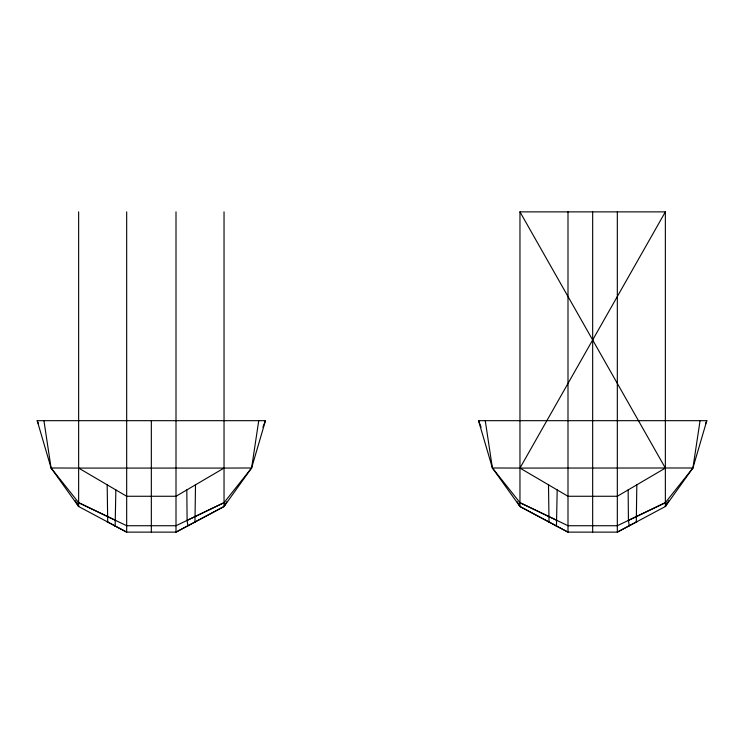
<?xml version="1.0" encoding="UTF-8"?>
<svg xmlns="http://www.w3.org/2000/svg" width="744" height="744" viewBox="0 0 744 744"><rect width="100%" height="100%" fill="white"/><g stroke="black" fill="none" stroke-linecap="round" stroke-linejoin="round"><path stroke-width="1.12" d="M107.173 484.818L107.713 522.037L107.062 521.674L115.143 525.98L78.641 506.515L51.076 467.985L37.2 420.676L265.478 420.676L251.602 467.985L224.037 506.515L176.002 532.127L126.675 532.127L115.143 525.98L115.859 489.915M617.325 211.873L617.325 532.127L636.938 521.674L617.325 532.127L567.998 532.127L556.466 525.98L557.182 489.915M195.505 484.818L194.965 522.037L176.002 532.127L176.002 211.873M636.827 484.818L636.287 522.037L665.359 506.515L692.924 467.985L706.8 420.676L478.522 420.676L492.398 467.985L519.963 506.515L556.466 525.98L519.963 506.515L517.089 501.586M43.933 420.676L51.076 467.985L78.641 502.665L126.675 525.729L176.002 525.729L224.037 502.665L251.602 467.985L258.745 420.676M485.255 420.676L492.398 467.985L519.963 502.665L567.998 525.729L617.325 525.729L665.359 502.665L692.924 467.985L700.067 420.676M262.883 427.14L265.478 420.676M705.498 423.913L706.8 420.676M225.488 503.39L224.037 506.515L194.965 522.037L195.616 521.674M518.512 503.39L519.963 506.515L519.963 211.873L665.359 211.873L665.359 506.515L667.284 502.349M665.359 211.873L519.963 468.078L492.398 467.985M226.911 501.586L224.037 506.515L224.037 211.873M665.359 506.515L668.809 500.6M251.602 467.985L224.037 468.078L176.002 496.267L126.675 496.267L78.641 468.078L51.076 467.985M187.925 525.841L187.097 520.4L224.037 502.665M629.247 525.841L628.42 520.4L665.359 502.665M692.924 467.985L519.963 468.078L567.998 496.267L617.325 496.267L665.359 468.078L519.963 211.873M78.641 468.078L224.037 468.078M519.963 502.665L556.903 520.4M78.641 502.665L115.58 520.4M556.075 525.841L567.998 532.127L567.998 211.873M114.753 525.841L126.675 532.127L126.675 211.873M548.384 521.674L549.035 522.037L548.495 484.818M75.191 500.6L78.641 506.515L78.641 211.873M76.716 502.349L78.641 506.515M478.522 420.676L481.117 427.14M37.2 420.676L38.502 423.913M628.141 489.915L628.42 520.4M186.818 489.915L187.097 520.4M592.661 211.873L592.661 532.127M151.339 420.676L151.339 532.127"/></g></svg>
